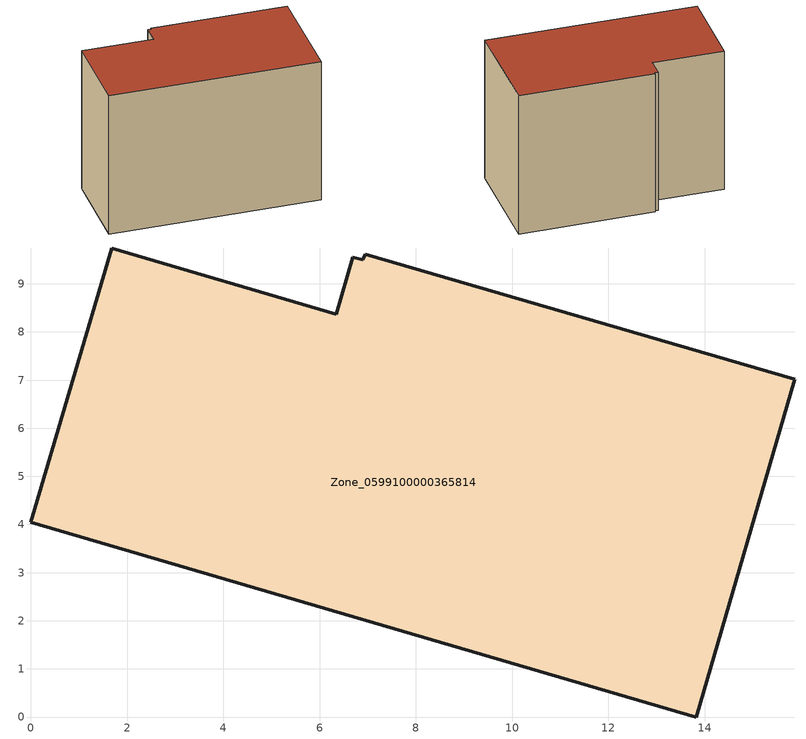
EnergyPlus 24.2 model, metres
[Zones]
Zone_0599100000365814
 floor ground (C_G): 6.95,9.61 15.87,7.02 13.83,0 0,4.05 1.68,9.74 6.34,8.37 6.69,9.55 6.89,9.5 z0
 wall outside (C_F): 13.83,0 15.87,7.02 6.95,9.61 6.89,9.5 6.69,9.55 6.34,8.37 1.68,9.74 0,4.05 13.83,0 z0:10.47
 roof outside (C_R): 15.87,7.02 6.95,9.61 6.89,9.5 6.69,9.55 6.34,8.37 1.68,9.74 0,4.05 13.83,0 z10.47
[BUILDING]
Pand.0599100000365814: North Axis=0; Terrain=City; Loads Convergence Tolerance Value=0.04; Temperature Convergence Tolerance Value=0.4; Solar Distribution=FullExterior; Maximum Number of Warmup Days=25; Minimum Number of Warmup Days=1
[Site:Location]
Rotterdam.The.Hague.AP_ZH_NLD Design_Conditions: Latitude=51.96; Longitude=4.45; Time Zone=1; Elevation=-4.5
[SITE:GROUNDTEMPERATURE:BUILDINGSURFACE]
18, 18, 18, 18, 18, 18, 18, 18, 18, 18, 18, 18
[MATERIAL] Thermal Absorptance=0.9; Solar Absorptance=0.7; Visible Absorptance=0.7
Name | Roughness | Thickness | Conductivity | Density | Specific Heat
G.D.1992-2005 | MediumSmooth | 0.15 | 0.06 | 540 | 1210
F.D.1992-2005 | Rough | 0.3 | 0.12 | 1920 | 840
R.D.1992-2005 | MediumRough | 0.2 | 0.08 | 1500 | 1000
[CONSTRUCTION]
C_G: G.D.1992-2005
C_F: F.D.1992-2005
C_R: R.D.1992-2005
[ZONE]
Zone_0599100000365814: Type=1; Multiplier=1; Ceiling Height=Autocalculate; Volume=Autocalculate; Floor Area=autocalculate; Part of Total Floor Area=Yes
[ZONEINFILTRATION:DESIGNFLOWRATE]
Infil_Zone_0599100000365814: Zone or ZoneList or Space or SpaceList=Zone_0599100000365814; Schedule=AlwaysOn; Design Flow Rate Calculation Method=Flow/Area; Flow Rate per Floor Area=0.0021; Constant Term Coefficient=1; Temperature Term Coefficient=0; Velocity Term Coefficient=0; Velocity Squared Term Coefficient=0
[HVACTEMPLATE:ZONE:IDEALLOADSAIRSYSTEM]
Zone_0599100000365814: Maximum Heating Supply Air Temperature=50; Minimum Cooling Supply Air Temperature=13; Maximum Heating Supply Air Humidity Ratio=0.0156; Minimum Cooling Supply Air Humidity Ratio=0.0077; Heating Limit=NoLimit; Cooling Limit=NoLimit; Dehumidification Control Type=ConstantSensibleHeatRatio; Cooling Sensible Heat Ratio=0.7; Dehumidification Setpoint=60; Humidification Control Type=None; Humidification Setpoint=30; Outdoor Air Method=None; Outdoor Air Flow Rate per Person=0.00944; Outdoor Air Flow Rate per Zone Floor Area=0; Outdoor Air Flow Rate per Zone=0; Demand Controlled Ventilation Type=None; Outdoor Air Economizer Type=NoEconomizer; Heat Recovery Type=None; Sensible Heat Recovery Effectiveness=0.7; Latent Heat Recovery Effectiveness=0.65
[ZONECONTROL:THERMOSTAT]
ThermostatControl_Zone_0599100000365814: Zone or ZoneList=Zone_0599100000365814; Control Type Schedule=DualSetpointControlType; Control 1=Thermostat_Zone_0599100000365814; Temperature Difference Between Cutout And Setpoint=0
[THERMOSTATSETPOINT:DUALSETPOINT]
Thermostat_Zone_0599100000365814: Heating Setpoint Temperature Schedule=HeatingSetpoint_Zone_0599100000365814; Cooling Setpoint Temperature Schedule=CoolingSetpoint_Zone_0599100000365814
[SCHEDULE:COMPACT]
HeatingSetpoint_Zone_0599100000365814: Through: 12/31, For: AllDays, Until: 24:00, 21
CoolingSetpoint_Zone_0599100000365814: Through: 12/31, For: AllDays, Until: 24:00, 24
DualSetpointControlType: Through: 12/31, For: AllDays, Until: 24:00, 4
AlwaysOn: Through: 12/31, For: AllDays, Until: 24:00, 1
